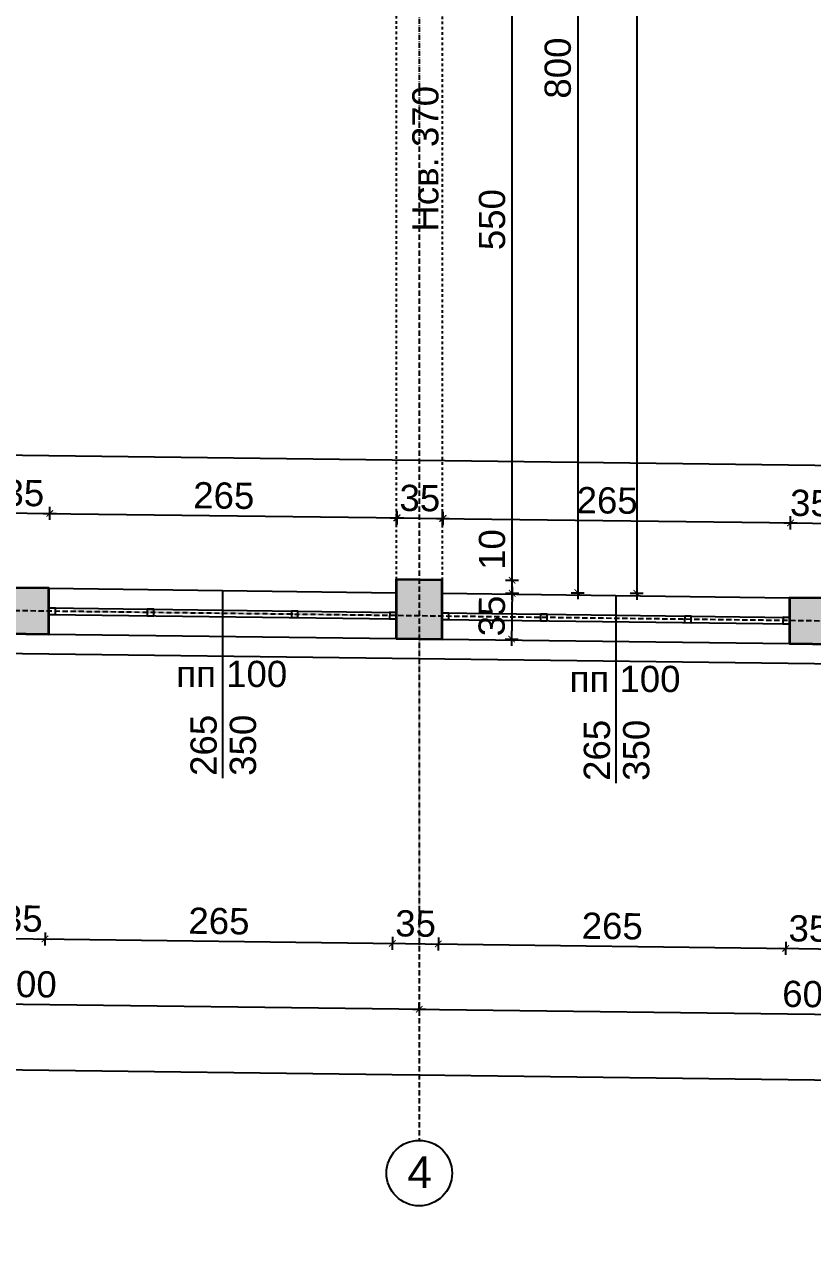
# Model space of a CAD drawing. Header units: inches. Extents: x -72385 to 39588, y -6525 to 66685.
# Drawn here: x -50486 to -49885, y 801 to 1734 of the extents above; entities that cross this region are included whole.
import ezdxf

# ---------------------------------------------------------------- set-up
doc = ezdxf.new("R2010")
doc.units = ezdxf.units.IN
doc.header["$MEASUREMENT"] = 0
doc.linetypes.add('DashDot', pattern=[0.6, 0.4, -0.1, 0, -0.1])
doc.linetypes.add('Hidden', pattern=[0.4, 0.2, -0.2])
for name, color, linetype, lineweight in [('Изгледни линии', 253, 'Continuous', 25), ('Надписи Hсв', 252, 'Continuous', 25), ('Надписи коти външни', 252, 'Continuous', 25), ('Надписи коти вътрешни', 252, 'Continuous', 25), ('Надписи Оси', 252, 'Continuous', 25), ('Надписи прозорци', 252, 'Continuous', 25), ('Оси', 252, 'DashDot', 25), ('Прозорци', 251, 'Continuous', 25), ('Пунктир', 253, 'Hidden', 25), ('Разрезни линии', 7, 'Continuous', 35), ('Щрих стени', 254, 'Continuous', 25)]:
    doc.layers.add(name, color=color, linetype=linetype, lineweight=lineweight)
doc.styles.add('Arial Regular', font='arial.ttf')
doc.styles.get("Standard").update_dxf_attribs({"font": 'arial.ttf'})
doc.dimstyles.new('Annotative', dxfattribs={"dimscale": 0, "dimtxt": 20, "dimasz": 5, "dimexe": 5, "dimexo": 5, "dimgap": 5, "dimtad": 1, "dimdec": 0, "dimzin": 0, "dimdsep": 46, "dimtxsty": 'Standard', "dimblk": 'ARCHTICK', "dimcen": 5, "dimdle": 5, "dimadec": 0, "dimazin": 0, "dimtfac": 1, "dimtdec": 0, "dimtofl": 0, "dimtmove": 0, "dimatfit": 3, "dimldrblk": 'ARCHTICK', "dimfxl": 5, "dimfxlon": 1, "dimtolj": 1, "dimtzin": 0, "dimarcsym": 1})

# ---------------------------------------------------------------- blocks, each defined once
blk = doc.blocks.new('_ArchTick')
at = {"color": 0, "linetype": 'ByBlock', "const_width": 0.15}
blk.add_lwpolyline([(-0.5, -0.5), (0.5, 0.5)], dxfattribs=at)
blk = doc.blocks.new('*D1975')
at = {"layer": 'Defpoints', "color": 0, "ltscale": 50, "transparency": 16777216}
for p in [(-50466.61, 1360.87), (-50502.34, 1304.24), (-50467.34, 1303.79)]:
    blk.add_point(p, dxfattribs=at)
at = {"layer": 'Надписи коти вътрешни', "color": 0, "lineweight": -2, "ltscale": 50, "transparency": 16777216}
for p, q in [((-50501.67, 1356.31), (-50501.55, 1366.31)), ((-50466.67, 1355.87), (-50466.55, 1365.86)), ((-50506.61, 1361.37), (-50461.61, 1360.8))]:
    blk.add_line(p, q, dxfattribs=at)
at = {"layer": 'Надписи коти вътрешни', "color": 0, "lineweight": -2, "ltscale": 50, "transparency": 16777216, "xscale": 5, "yscale": 5, "zscale": 5}
for p, rotation in [((-50501.61, 1361.31), 179.2706286525344), ((-50466.61, 1360.87), 359.2706286525344)]:
    blk.add_blockref('_ArchTick', p, dxfattribs=dict(at, rotation=rotation))
at = {"layer": 'Надписи коти вътрешни', "color": 0, "ltscale": 50, "transparency": 16777216, "insert": (-50486.42, 1376.34), "char_height": 20, "attachment_point": 5, "rotation": 359.27063}
blk.add_mtext('\\A1;35', dxfattribs=at)
blk = doc.blocks.new('*D1976')
at = {"layer": 'Defpoints', "color": 0, "ltscale": 50, "transparency": 16777216}
for p in [(-50201.61, 1357.49), (-50467.34, 1303.79), (-50202.34, 1300.42)]:
    blk.add_point(p, dxfattribs=at)
at = {"layer": 'Надписи коти вътрешни', "color": 0, "lineweight": -2, "ltscale": 50, "transparency": 16777216}
for p, q in [((-50466.67, 1355.87), (-50466.55, 1365.86)), ((-50201.67, 1352.49), (-50201.55, 1362.49)), ((-50471.61, 1360.93), (-50196.61, 1357.43))]:
    blk.add_line(p, q, dxfattribs=at)
at = {"layer": 'Надписи коти вътрешни', "color": 0, "lineweight": -2, "ltscale": 50, "transparency": 16777216, "xscale": 5, "yscale": 5, "zscale": 5}
for p, rotation in [((-50466.61, 1360.87), 179.270628652547), ((-50201.61, 1357.49), 359.270628652547)]:
    blk.add_blockref('_ArchTick', p, dxfattribs=dict(at, rotation=rotation))
at = {"layer": 'Надписи коти вътрешни', "color": 0, "ltscale": 50, "transparency": 16777216, "insert": (-50333.92, 1374.39), "char_height": 20, "attachment_point": 5, "rotation": 359.27063}
blk.add_mtext('\\A1;265', dxfattribs=at)
blk = doc.blocks.new('*D1977')
at = {"layer": 'Defpoints', "color": 0, "ltscale": 50, "transparency": 16777216}
for p in [(-50167.06, 1357.05), (-50202.34, 1335.42), (-50167.34, 1334.98)]:
    blk.add_point(p, dxfattribs=at)
at = {"layer": 'Надписи коти вътрешни', "color": 0, "lineweight": -2, "ltscale": 50, "transparency": 16777216}
for p, q in [((-50202.12, 1352.5), (-50201.99, 1362.5)), ((-50207.06, 1357.56), (-50162.06, 1356.99)), ((-50167.12, 1352.05), (-50166.99, 1362.05))]:
    blk.add_line(p, q, dxfattribs=at)
at = {"layer": 'Надписи коти вътрешни', "color": 0, "lineweight": -2, "ltscale": 50, "transparency": 16777216, "xscale": 5, "yscale": 5, "zscale": 5}
for p, rotation in [((-50202.06, 1357.5), 179.2706286525459), ((-50167.06, 1357.05), 359.270628652546)]:
    blk.add_blockref('_ArchTick', p, dxfattribs=dict(at, rotation=rotation))
at = {"layer": 'Надписи коти вътрешни', "color": 0, "ltscale": 50, "transparency": 16777216, "insert": (-50184.36, 1372.49), "char_height": 20, "attachment_point": 5, "rotation": 359.27063}
blk.add_mtext('\\A1;35', dxfattribs=at)
blk = doc.blocks.new('*D8278')
at = {"layer": 'Defpoints', "color": 0, "ltscale": 50, "transparency": 16777216}
for p in [(-49901.61, 1353.67), (-50167.34, 1299.97), (-49902.34, 1296.6)]:
    blk.add_point(p, dxfattribs=at)
at = {"layer": 'Надписи коти вътрешни', "color": 0, "lineweight": -2, "ltscale": 50, "transparency": 16777216}
for p, q in [((-50171.61, 1357.11), (-49896.61, 1353.61)), ((-50166.67, 1352.05), (-50166.55, 1362.05)), ((-49901.67, 1348.67), (-49901.55, 1358.67))]:
    blk.add_line(p, q, dxfattribs=at)
at = {"layer": 'Надписи коти вътрешни', "color": 0, "lineweight": -2, "ltscale": 50, "transparency": 16777216, "xscale": 5, "yscale": 5, "zscale": 5}
for p, rotation in [((-50166.61, 1357.05), 179.270628652547), ((-49901.61, 1353.67), 359.270628652547)]:
    blk.add_blockref('_ArchTick', p, dxfattribs=dict(at, rotation=rotation))
at = {"layer": 'Надписи коти вътрешни', "color": 0, "ltscale": 50, "transparency": 16777216, "insert": (-50041.48, 1370.67), "char_height": 20, "attachment_point": 5, "rotation": 359.27063}
blk.add_mtext('\\A1;265', dxfattribs=at)
blk = doc.blocks.new('*D1978')
at = {"layer": 'Defpoints', "color": 0, "ltscale": 50, "transparency": 16777216}
for p in [(-49866.61, 1353.23), (-49902.34, 1296.6), (-49867.34, 1296.15)]:
    blk.add_point(p, dxfattribs=at)
at = {"layer": 'Надписи коти вътрешни', "color": 0, "lineweight": -2, "ltscale": 50, "transparency": 16777216}
for p, q in [((-49906.61, 1353.74), (-49861.61, 1353.16)), ((-49901.67, 1348.67), (-49901.55, 1358.67)), ((-49866.67, 1348.23), (-49866.55, 1358.23))]:
    blk.add_line(p, q, dxfattribs=at)
at = {"layer": 'Надписи коти вътрешни', "color": 0, "lineweight": -2, "ltscale": 50, "transparency": 16777216, "xscale": 5, "yscale": 5, "zscale": 5}
for p, rotation in [((-49901.61, 1353.67), 179.2706286525344), ((-49866.61, 1353.23), 359.2706286525344)]:
    blk.add_blockref('_ArchTick', p, dxfattribs=dict(at, rotation=rotation))
at = {"layer": 'Надписи коти вътрешни', "color": 0, "ltscale": 50, "transparency": 16777216, "insert": (-49886.42, 1368.7), "char_height": 20, "attachment_point": 5, "rotation": 359.27063}
blk.add_mtext('\\A1;35', dxfattribs=at)
blk = doc.blocks.new('*D2021')
at = {"layer": 'Defpoints', "color": 0, "ltscale": 50, "transparency": 16777216}
for p in [(-47201.05, 1363.57), (-51367.34, 1315.25), (-47202.34, 1262.23)]:
    blk.add_point(p, dxfattribs=at)
at = {"layer": 'Надписи коти вътрешни', "color": 0, "lineweight": -2, "ltscale": 50, "transparency": 16777216}
for p, q in [((-51366.11, 1411.59), (-51365.98, 1421.59)), ((-51371.05, 1416.65), (-47196.05, 1363.5)), ((-47201.11, 1358.57), (-47200.98, 1368.57))]:
    blk.add_line(p, q, dxfattribs=at)
at = {"layer": 'Надписи коти вътрешни', "color": 0, "lineweight": -2, "ltscale": 50, "transparency": 16777216, "xscale": 5, "yscale": 5, "zscale": 5}
for p, rotation in [((-51366.05, 1416.59), 179.2706286525471), ((-47201.05, 1363.57), 359.2706286525471)]:
    blk.add_blockref('_ArchTick', p, dxfattribs=dict(at, rotation=rotation))
at = {"layer": 'Надписи коти вътрешни', "color": 0, "ltscale": 50, "transparency": 16777216, "insert": (-49283.35, 1405.29), "char_height": 20, "attachment_point": 5, "rotation": 359.27063}
blk.add_mtext('\\A1;4165', dxfattribs=at)
blk = doc.blocks.new('*D8055')
at = {"layer": 'Defpoints', "color": 0, "ltscale": 50, "transparency": 16777216}
for p in [(-50167.34, 1309.97), (-50114, 1309.97), (-50167.34, 1299.97)]:
    blk.add_point(p, dxfattribs=at)
at = {"layer": 'Надписи коти вътрешни', "color": 0, "lineweight": -2, "ltscale": 50, "transparency": 16777216}
for p, q in [((-50114, 1309.97), (-50114, 1351.67)), ((-50119, 1309.97), (-50109, 1309.97)), ((-50114, 1294.97), (-50114, 1309.97)), ((-50119, 1299.97), (-50109, 1299.97))]:
    blk.add_line(p, q, dxfattribs=at)
at = {"layer": 'Надписи коти вътрешни', "color": 0, "lineweight": -2, "ltscale": 50, "transparency": 16777216, "xscale": 5, "yscale": 5, "zscale": 5}
for p, rotation in [((-50114, 1309.97), 90), ((-50114, 1299.97), 270)]:
    blk.add_blockref('_ArchTick', p, dxfattribs=dict(at, rotation=rotation))
at = {"layer": 'Надписи коти вътрешни', "color": 0, "ltscale": 50, "transparency": 16777216, "insert": (-50129.21, 1333.32), "char_height": 20, "attachment_point": 5, "rotation": 90}
blk.add_mtext('\\A1;10', dxfattribs=at)
blk = doc.blocks.new('*D2066')
at = {"layer": 'Defpoints', "color": 0, "ltscale": 50, "transparency": 16777216}
for p in [(-50167.34, 1860.02), (-50114, 1860.02), (-50167.34, 1309.97)]:
    blk.add_point(p, dxfattribs=at)
at = {"layer": 'Надписи коти вътрешни', "color": 0, "lineweight": -2, "ltscale": 50, "transparency": 16777216}
for p, q in [((-50119, 1860.02), (-50109, 1860.02)), ((-50114, 1304.97), (-50114, 1865.02)), ((-50119, 1309.97), (-50109, 1309.97))]:
    blk.add_line(p, q, dxfattribs=at)
at = {"layer": 'Надписи коти вътрешни', "color": 0, "lineweight": -2, "ltscale": 50, "transparency": 16777216, "xscale": 5, "yscale": 5, "zscale": 5}
for p, rotation in [((-50114, 1860.02), 90), ((-50114, 1309.97), 270)]:
    blk.add_blockref('_ArchTick', p, dxfattribs=dict(at, rotation=rotation))
at = {"layer": 'Надписи коти вътрешни', "color": 0, "ltscale": 50, "transparency": 16777216, "insert": (-50129.21, 1585), "char_height": 20, "attachment_point": 5, "rotation": 90}
blk.add_mtext('\\A1;550', dxfattribs=at)
blk = doc.blocks.new('*D2101')
at = {"layer": 'Defpoints', "color": 0, "ltscale": 50, "transparency": 16777216}
for p in [(-50202.34, 2100.81), (-50202.46, 1300.42), (-50063.91, 1300.4)]:
    blk.add_point(p, dxfattribs=at)
at = {"layer": 'Надписи коти вътрешни', "color": 0, "lineweight": -2, "ltscale": 50, "transparency": 16777216}
for p, q in [((-50068.79, 2100.79), (-50058.79, 2100.78)), ((-50063.79, 2105.79), (-50063.92, 1295.4)), ((-50068.91, 1300.4), (-50058.91, 1300.4))]:
    blk.add_line(p, q, dxfattribs=at)
at = {"layer": 'Надписи коти вътрешни', "color": 0, "lineweight": -2, "ltscale": 50, "transparency": 16777216, "xscale": 5, "yscale": 5, "zscale": 5}
for p, rotation in [((-50063.79, 2100.79), 89.99088751860208), ((-50063.91, 1300.4), 269.9908875186021)]:
    blk.add_blockref('_ArchTick', p, dxfattribs=dict(at, rotation=rotation))
at = {"layer": 'Надписи коти вътрешни', "color": 0, "ltscale": 50, "transparency": 16777216, "insert": (-50079.06, 1700.59), "char_height": 20, "attachment_point": 5, "rotation": 89.99089}
blk.add_mtext('\\A1;800', dxfattribs=at)
blk = doc.blocks.new('*D2103')
at = {"layer": 'Defpoints', "color": 0, "ltscale": 50, "transparency": 16777216}
for p in [(-50167.34, 3065.12), (-50167.34, 1299.97), (-50018.98, 1299.97)]:
    blk.add_point(p, dxfattribs=at)
at = {"layer": 'Надписи коти вътрешни', "color": 0, "lineweight": -2, "ltscale": 50, "transparency": 16777216}
for p, q in [((-50018.98, 3070.12), (-50018.98, 1294.97)), ((-50023.98, 3065.12), (-50013.98, 3065.12)), ((-50023.98, 1299.97), (-50013.98, 1299.97))]:
    blk.add_line(p, q, dxfattribs=at)
at = {"layer": 'Надписи коти вътрешни', "color": 0, "lineweight": -2, "ltscale": 50, "transparency": 16777216, "xscale": 5, "yscale": 5, "zscale": 5}
for p, rotation in [((-50018.98, 3065.12), 90), ((-50018.98, 1299.97), 270)]:
    blk.add_blockref('_ArchTick', p, dxfattribs=dict(at, rotation=rotation))
at = {"layer": 'Надписи коти вътрешни', "color": 0, "ltscale": 50, "transparency": 16777216, "insert": (-50034.19, 2182.54), "char_height": 20, "attachment_point": 5, "rotation": 90}
blk.add_mtext('\\A1;1765', dxfattribs=at)
blk = doc.blocks.new('*D6312')
at = {"layer": 'Defpoints', "color": 0, "ltscale": 50, "transparency": 16777216}
for p in [(-50502.34, 1269.23), (-50467.34, 1268.79), (-50470.3, 1036.31)]:
    blk.add_point(p, dxfattribs=at)
at = {"layer": 'Надписи коти външни', "color": 0, "lineweight": -2, "ltscale": 50, "transparency": 16777216}
for p, q in [((-50510.3, 1036.82), (-50465.3, 1036.24)), ((-50505.23, 1041.75), (-50505.36, 1031.75)), ((-50470.23, 1041.31), (-50470.36, 1031.31))]:
    blk.add_line(p, q, dxfattribs=at)
at = {"layer": 'Надписи коти външни', "color": 0, "lineweight": -2, "ltscale": 50, "transparency": 16777216, "xscale": 5, "yscale": 5, "zscale": 5}
for p, rotation in [((-50505.3, 1036.75), 179.2706286525463), ((-50470.3, 1036.31), 359.2706286525462)]:
    blk.add_blockref('_ArchTick', p, dxfattribs=dict(at, rotation=rotation))
at = {"layer": 'Надписи коти външни', "color": 0, "ltscale": 50, "transparency": 16777216, "insert": (-50487.6, 1051.75), "char_height": 20, "attachment_point": 5, "rotation": 359.27063}
blk.add_mtext('\\A1;35', dxfattribs=at)
blk = doc.blocks.new('*D6313')
at = {"layer": 'Defpoints', "color": 0, "ltscale": 50, "transparency": 16777216}
for p in [(-50467.34, 1268.79), (-50202.34, 1265.42), (-50205.3, 1032.93)]:
    blk.add_point(p, dxfattribs=at)
at = {"layer": 'Надписи коти външни', "color": 0, "lineweight": -2, "ltscale": 50, "transparency": 16777216}
for p, q in [((-50475.3, 1036.37), (-50200.3, 1032.87)), ((-50470.23, 1041.31), (-50470.36, 1031.31)), ((-50205.23, 1037.93), (-50205.36, 1027.93))]:
    blk.add_line(p, q, dxfattribs=at)
at = {"layer": 'Надписи коти външни', "color": 0, "lineweight": -2, "ltscale": 50, "transparency": 16777216, "xscale": 5, "yscale": 5, "zscale": 5}
for p, rotation in [((-50470.3, 1036.31), 179.2706286525455), ((-50205.3, 1032.93), 359.2706286525455)]:
    blk.add_blockref('_ArchTick', p, dxfattribs=dict(at, rotation=rotation))
at = {"layer": 'Надписи коти външни', "color": 0, "ltscale": 50, "transparency": 16777216, "insert": (-50337.6, 1049.83), "char_height": 20, "attachment_point": 5, "rotation": 359.27063}
blk.add_mtext('\\A1;265', dxfattribs=at)
blk = doc.blocks.new('*D6314')
at = {"layer": 'Defpoints', "color": 0, "ltscale": 50, "transparency": 16777216}
for p in [(-50202.34, 1265.42), (-50167.34, 1264.97), (-50170.3, 1032.49)]:
    blk.add_point(p, dxfattribs=at)
at = {"layer": 'Надписи коти външни', "color": 0, "lineweight": -2, "ltscale": 50, "transparency": 16777216}
for p, q in [((-50205.23, 1037.93), (-50205.36, 1027.93)), ((-50170.23, 1037.49), (-50170.36, 1027.49)), ((-50210.3, 1033), (-50165.3, 1032.43))]:
    blk.add_line(p, q, dxfattribs=at)
at = {"layer": 'Надписи коти външни', "color": 0, "lineweight": -2, "ltscale": 50, "transparency": 16777216, "xscale": 5, "yscale": 5, "zscale": 5}
for p, rotation in [((-50205.3, 1032.93), 179.2706286525345), ((-50170.3, 1032.49), 359.2706286525345)]:
    blk.add_blockref('_ArchTick', p, dxfattribs=dict(at, rotation=rotation))
at = {"layer": 'Надписи коти външни', "color": 0, "ltscale": 50, "transparency": 16777216, "insert": (-50187.6, 1047.93), "char_height": 20, "attachment_point": 5, "rotation": 359.27063}
blk.add_mtext('\\A1;35', dxfattribs=at)
blk = doc.blocks.new('*D6315')
at = {"layer": 'Defpoints', "color": 0, "ltscale": 50, "transparency": 16777216}
for p in [(-50167.34, 1264.97), (-49902.34, 1261.6), (-49905.3, 1029.12)]:
    blk.add_point(p, dxfattribs=at)
at = {"layer": 'Надписи коти външни', "color": 0, "lineweight": -2, "ltscale": 50, "transparency": 16777216}
for p, q in [((-50170.23, 1037.49), (-50170.36, 1027.49)), ((-50175.3, 1032.55), (-49900.3, 1029.05)), ((-49905.23, 1034.11), (-49905.36, 1024.12))]:
    blk.add_line(p, q, dxfattribs=at)
at = {"layer": 'Надписи коти външни', "color": 0, "lineweight": -2, "ltscale": 50, "transparency": 16777216, "xscale": 5, "yscale": 5, "zscale": 5}
for p, rotation in [((-50170.3, 1032.49), 179.2706286525486), ((-49905.3, 1029.12), 359.2706286525486)]:
    blk.add_blockref('_ArchTick', p, dxfattribs=dict(at, rotation=rotation))
at = {"layer": 'Надписи коти външни', "color": 0, "ltscale": 50, "transparency": 16777216, "insert": (-50037.6, 1046.01), "char_height": 20, "attachment_point": 5, "rotation": 359.27063}
blk.add_mtext('\\A1;265', dxfattribs=at)
blk = doc.blocks.new('*D6316')
at = {"layer": 'Defpoints', "color": 0, "ltscale": 50, "transparency": 16777216}
for p in [(-49902.34, 1261.6), (-49867.34, 1261.15), (-49870.3, 1028.67)]:
    blk.add_point(p, dxfattribs=at)
at = {"layer": 'Надписи коти външни', "color": 0, "lineweight": -2, "ltscale": 50, "transparency": 16777216}
for p, q in [((-49910.3, 1029.18), (-49865.3, 1028.61)), ((-49905.23, 1034.11), (-49905.36, 1024.12)), ((-49870.23, 1033.67), (-49870.36, 1023.67))]:
    blk.add_line(p, q, dxfattribs=at)
at = {"layer": 'Надписи коти външни', "color": 0, "lineweight": -2, "ltscale": 50, "transparency": 16777216, "xscale": 5, "yscale": 5, "zscale": 5}
for p, rotation in [((-49905.3, 1029.12), 179.2706286525464), ((-49870.3, 1028.67), 359.2706286525463)]:
    blk.add_blockref('_ArchTick', p, dxfattribs=dict(at, rotation=rotation))
at = {"layer": 'Надписи коти външни', "color": 0, "ltscale": 50, "transparency": 16777216, "insert": (-49887.6, 1044.11), "char_height": 20, "attachment_point": 5, "rotation": 359.27063}
blk.add_mtext('\\A1;35', dxfattribs=at)
blk = doc.blocks.new('*D6378')
at = {"layer": 'Defpoints', "color": 0, "ltscale": 50, "transparency": 16777216}
for p in [(-50784.84, 990.31), (-50184.84, 982.67), (-50184.84, 982.67)]:
    blk.add_point(p, dxfattribs=at)
at = {"layer": 'Надписи коти външни', "color": 0, "lineweight": -2, "ltscale": 50, "transparency": 16777216}
for p, q in [((-50789.84, 990.37), (-50179.84, 982.61)), ((-50784.84, 990.31), (-50784.77, 995.31)), ((-50184.84, 982.67), (-50184.77, 987.67))]:
    blk.add_line(p, q, dxfattribs=at)
at = {"layer": 'Надписи коти външни', "color": 0, "lineweight": -2, "ltscale": 50, "transparency": 16777216, "xscale": 5, "yscale": 5, "zscale": 5}
for p, rotation in [((-50784.84, 990.31), 179.2706286525473), ((-50184.84, 982.67), 359.2706286525473)]:
    blk.add_blockref('_ArchTick', p, dxfattribs=dict(at, rotation=rotation))
at = {"layer": 'Надписи коти външни', "color": 0, "ltscale": 50, "transparency": 16777216, "insert": (-50484.64, 1001.7), "char_height": 20, "attachment_point": 5, "rotation": 359.27063}
blk.add_mtext('\\A1;600', dxfattribs=at)
blk = doc.blocks.new('*D6379')
at = {"layer": 'Defpoints', "color": 0, "ltscale": 50, "transparency": 16777216}
for p in [(-50184.84, 982.67), (-49584.84, 975.03), (-49584.84, 975.03)]:
    blk.add_point(p, dxfattribs=at)
at = {"layer": 'Надписи коти външни', "color": 0, "lineweight": -2, "ltscale": 50, "transparency": 16777216}
for p, q in [((-50189.84, 982.73), (-49579.84, 974.97)), ((-50184.84, 982.67), (-50184.9, 977.67)), ((-49584.84, 975.03), (-49584.9, 970.03))]:
    blk.add_line(p, q, dxfattribs=at)
at = {"layer": 'Надписи коти външни', "color": 0, "lineweight": -2, "ltscale": 50, "transparency": 16777216, "xscale": 5, "yscale": 5, "zscale": 5}
for p, rotation in [((-50184.84, 982.67), 179.270628652557), ((-49584.84, 975.03), 359.270628652557)]:
    blk.add_blockref('_ArchTick', p, dxfattribs=dict(at, rotation=rotation))
at = {"layer": 'Надписи коти външни', "color": 0, "ltscale": 50, "transparency": 16777216, "insert": (-49884.64, 994.06), "char_height": 20, "attachment_point": 5, "rotation": 359.27063}
blk.add_mtext('\\A1;600', dxfattribs=at)
blk = doc.blocks.new('*D6427')
at = {"layer": 'Defpoints', "color": 0, "ltscale": 50, "transparency": 16777216}
for p in [(-52317.34, 1292.34), (-40222.34, 1138.36), (-40226.57, 805.89)]:
    blk.add_point(p, dxfattribs=at)
at = {"layer": 'Надписи коти външни', "color": 0, "lineweight": -2, "ltscale": 50, "transparency": 16777216}
for p, q in [((-52321.51, 964.87), (-52321.63, 954.87)), ((-52326.57, 959.93), (-40221.57, 805.83)), ((-40226.51, 810.89), (-40226.63, 800.89))]:
    blk.add_line(p, q, dxfattribs=at)
at = {"layer": 'Надписи коти външни', "color": 0, "lineweight": -2, "ltscale": 50, "transparency": 16777216, "xscale": 5, "yscale": 5, "zscale": 5}
for p, rotation in [((-52321.57, 959.87), 179.2706286525472), ((-40226.57, 805.89), 359.2706286525473)]:
    blk.add_blockref('_ArchTick', p, dxfattribs=dict(at, rotation=rotation))
at = {"layer": 'Надписи коти външни', "color": 0, "ltscale": 50, "transparency": 16777216, "insert": (-46273.88, 898.09), "char_height": 20, "attachment_point": 5, "rotation": 359.27063}
blk.add_mtext('\\A1;12095', dxfattribs=at)
blk = doc.blocks.new('*D8061')
at = {"layer": 'Defpoints', "color": 0, "ltscale": 10, "transparency": 16777216}
for p in [(-50154.95, 1300.49), (-50155.4, 1265.5), (-50114.38, 1264.97)]:
    blk.add_point(p, dxfattribs=at)
at = {"layer": 'Надписи коти вътрешни', "color": 0, "lineweight": -2, "ltscale": 10, "transparency": 16777216}
for p, q in [((-50118.94, 1300.04), (-50108.94, 1299.91)), ((-50113.88, 1304.97), (-50114.45, 1259.98)), ((-50119.38, 1265.04), (-50109.39, 1264.91))]:
    blk.add_line(p, q, dxfattribs=at)
at = {"layer": 'Надписи коти вътрешни', "color": 0, "lineweight": -2, "ltscale": 10, "transparency": 16777216, "xscale": 5, "yscale": 5, "zscale": 5}
for p, rotation in [((-50113.94, 1299.97), 89.2706286525334), ((-50114.38, 1264.97), 269.2706286525334)]:
    blk.add_blockref('_ArchTick', p, dxfattribs=dict(at, rotation=rotation))
at = {"layer": 'Надписи коти вътрешни', "color": 0, "ltscale": 10, "transparency": 16777216, "insert": (-50129.38, 1282.67), "char_height": 20, "attachment_point": 5, "rotation": 89.27063}
blk.add_mtext('\\A1;35', dxfattribs=at)

msp = doc.modelspace()

# ---------------------------------------------------------------- hatches: boundary and pattern name
at = {"layer": 'Щрих стени', "ltscale": 10}
h = msp.add_hatch(color=256, dxfattribs=at)
h.dxf.hatch_style = 1
h.paths.add_polyline_path([(-51067.34, 1311.43), (-51102.34, 1311.88), (-51102.34, 1276.87), (-51067.34, 1276.43)])
h.paths.add_polyline_path([(-50767.34, 1317.61), (-50802.34, 1318.06), (-50802.34, 1273.05), (-50767.34, 1272.61)])
h.paths.add_polyline_path([(-50467.34, 1303.79), (-50502.34, 1304.24), (-50502.34, 1269.23), (-50467.34, 1268.79)])
h.paths.add_polyline_path([(-50167.34, 1309.97), (-50202.34, 1310.42), (-50202.34, 1265.42), (-50167.34, 1264.97)])
h.paths.add_polyline_path([(-49867.34, 1296.15), (-49902.34, 1296.6), (-49902.34, 1261.6), (-49867.34, 1261.15)])
h.paths.add_polyline_path([(-49567.34, 1302.34), (-49602.34, 1302.78), (-49602.34, 1257.78), (-49567.34, 1257.33)])
h.paths.add_polyline_path([(-49267.34, 1288.52), (-49302.34, 1288.96), (-49302.34, 1253.96), (-49267.34, 1253.51)])
h.paths.add_polyline_path([(-48967.34, 1294.7), (-49002.34, 1295.14), (-49002.34, 1250.14), (-48967.34, 1249.69)])
h.paths.add_polyline_path([(-48667.34, 1280.88), (-48702.34, 1281.32), (-48702.34, 1246.32), (-48667.34, 1245.87)])
h.paths.add_polyline_path([(-48367.34, 1287.06), (-48402.34, 1287.5), (-48402.34, 1242.5), (-48367.34, 1242.05)])
h.paths.add_polyline_path([(-48067.34, 1273.24), (-48102.34, 1273.68), (-48102.34, 1238.68), (-48067.34, 1238.24)])
h.paths.add_polyline_path([(-47767.34, 1279.42), (-47802.34, 1279.87), (-47802.34, 1234.86), (-47767.34, 1234.42)])
h.paths.add_polyline_path([(-47467.34, 1265.6), (-47502.34, 1266.05), (-47502.34, 1231.04), (-47467.34, 1230.6)])

# ---------------------------------------------------------------- linework, layer by layer
at = {"layer": 'Изгледни линии', "ltscale": 50}
for p, q in [((-50467.34, 1303.79), (-50202.34, 1300.42)), ((-50167.34, 1299.97), (-49902.34, 1296.6)), ((-51982.34, 1273.07), (-47487.34, 1215.85)), ((-50467.34, 1268.79), (-50202.34, 1265.42)), ((-50167.34, 1264.97), (-49902.34, 1261.6))]:
    msp.add_line(p, q, dxfattribs=at)
at = {"layer": 'Надписи Оси', "ltscale": 50}
msp.add_circle((-50184.84, 857.66), 25, dxfattribs=at)
at = {"layer": 'Надписи прозорци', "ltscale": 50}
for p, q in [((-50334.84, 1302.11), (-50334.84, 1158.95)), ((-50034.84, 1298.29), (-50034.84, 1155.14))]:
    msp.add_line(p, q, dxfattribs=at)
at = {"layer": 'Оси', "ltscale": 10}
for p, q in [((-50184.84, 3482.87), (-50184.84, 882.66)), ((-39839.84, 1151), (-52699.84, 1314.71))]:
    msp.add_line(p, q, dxfattribs=at)
at = {"layer": 'Прозорци', "ltscale": 50}
for p, q in [((-50467.34, 1288.79), (-50202.34, 1285.42)), ((-50467.34, 1283.79), (-50202.34, 1280.42)), ((-50167.34, 1284.97), (-49902.34, 1281.6)), ((-50167.34, 1279.97), (-49902.34, 1276.6))]:
    msp.add_line(p, q, dxfattribs=at)
for points in [[(-50467.34, 1283.79), (-50462.34, 1283.73), (-50462.27, 1288.73), (-50467.27, 1288.79), (-50467.34, 1283.79)], [(-50392.35, 1282.84), (-50387.35, 1282.77), (-50387.29, 1287.77), (-50392.29, 1287.84), (-50392.35, 1282.84)], [(-50282.39, 1281.44), (-50277.39, 1281.37), (-50277.33, 1286.37), (-50282.32, 1286.44), (-50282.39, 1281.44)], [(-50207.4, 1280.49), (-50202.4, 1280.42), (-50202.34, 1285.42), (-50207.34, 1285.49), (-50207.4, 1280.49)], [(-50167.34, 1279.97), (-50162.34, 1279.91), (-50162.27, 1284.91), (-50167.27, 1284.97), (-50167.34, 1279.97)], [(-50092.35, 1279.02), (-50087.35, 1278.95), (-50087.29, 1283.95), (-50092.29, 1284.02), (-50092.35, 1279.02)], [(-49982.39, 1277.62), (-49977.39, 1277.55), (-49977.33, 1282.55), (-49982.32, 1282.62), (-49982.39, 1277.62)], [(-49907.4, 1276.67), (-49902.4, 1276.6), (-49902.34, 1281.6), (-49907.34, 1281.67), (-49907.4, 1276.67)]]:
    msp.add_lwpolyline(points, dxfattribs=at)
at = {"layer": 'Пунктир', "ltscale": 10}
for p, q in [((-50202.34, 1860.46), (-50202.34, 1310.42)), ((-50167.34, 1860.02), (-50167.34, 1309.97))]:
    msp.add_line(p, q, dxfattribs=at)
at = {"layer": 'Разрезни линии', "ltscale": 50}
for points in [[(-50202.34, 1265.42), (-50167.34, 1264.97), (-50167.34, 1309.97), (-50202.34, 1310.42)], [(-50502.34, 1304.24), (-50502.34, 1269.23), (-50467.34, 1268.79), (-50467.34, 1303.79)], [(-49902.34, 1296.6), (-49902.34, 1261.6), (-49867.34, 1261.15), (-49867.34, 1296.15)]]:
    msp.add_lwpolyline(points, close=True, dxfattribs=at)

# ---------------------------------------------------------------- texts
at = {"layer": 'Надписи Hсв', "ltscale": 100, "insert": (-50190.17, 1575.84), "char_height": 20, "width": 180.4891, "attachment_point": 1, "rotation": 90, "style": 'Arial Regular'}
msp.add_mtext('\\pxt8;Hсв. 370', dxfattribs=at)
at = {"layer": 'Надписи Оси', "ltscale": 100, "insert": (-50198.16, 870.38), "char_height": 24, "width": 27.2128, "attachment_point": 1, "style": 'Arial Regular'}
msp.add_mtext('\\pxqc;4', dxfattribs=at)
at = {"layer": 'Надписи прозорци', "ltscale": 100, "char_height": 20, "width": 180.4891, "attachment_point": 1, "style": 'Arial Regular'}
for insert in [(-50370.15, 1248.46), (-50070.15, 1244.64)]:
    msp.add_mtext('пп 100', dxfattribs=dict(at, insert=insert))
at = {"layer": 'Надписи прозорци', "ltscale": 100, "char_height": 20, "width": 180.4891, "attachment_point": 3, "rotation": 90, "style": 'Arial Regular'}
for s, insert in [('265', (-50359.35, 1207.25)), ('350', (-50329.35, 1207.33)), ('265', (-50059.35, 1203.43)), ('350', (-50029.35, 1203.51))]:
    msp.add_mtext(s, dxfattribs=dict(at, insert=insert))

# ---------------------------------------------------------------- dimensions: what is measured, and where the dimension line sits
at = {"layer": 'Надписи коти външни', "ltscale": 50}
dim = msp.add_aligned_dim(p1=(-52317.34, 1292.34), p2=(-40222.34, 1138.36), distance=-332.5, text='12095', dimstyle='Annotative', override={"dimscale": 0, "dimtix": 0, "dimtofl": 0, "dimtmove": 0, "dimatfit": 3}, dxfattribs=at)
dim.commit()
dim.dimension.update_dxf_attribs({"geometry": '*D6427', "text_midpoint": (-46273.88, 898.09)})
for base, p1, p2, picture, middle in [((-50470.3, 1036.31), (-50502.34, 1269.23), (-50467.34, 1268.79), '*D6312', (-50487.8, 1036.53)), ((-50170.3, 1032.49), (-50202.34, 1265.42), (-50167.34, 1264.97), '*D6314', (-50187.8, 1032.71)), ((-49870.3, 1028.67), (-49902.34, 1261.6), (-49867.34, 1261.15), '*D6316', (-49887.8, 1028.89))]:
    dim = msp.add_linear_dim(base=base, p1=p1, p2=p2, angle=359.27063, dimstyle='Annotative', override={"dimscale": 0, "dimtix": 0, "dimtofl": 0, "dimtmove": 0, "dimatfit": 3}, dxfattribs=at)
    dim.commit()
    dim.dimension.update_dxf_attribs({"geometry": picture, "text_midpoint": middle, "dimtype": 129})
for p1, p2, distance, picture, middle in [((-50467.34, 1268.79), (-50202.34, 1265.42), -232.5, '*D6313', (-50337.6, 1049.83)), ((-50167.34, 1264.97), (-49902.34, 1261.6), -232.5, '*D6315', (-50037.6, 1046.01)), ((-50784.84, 990.31), (-50184.84, 982.67), 0, '*D6378', (-50484.64, 1001.7)), ((-50184.84, 982.67), (-49584.84, 975.03), 0, '*D6379', (-49884.64, 994.06))]:
    dim = msp.add_aligned_dim(p1=p1, p2=p2, distance=distance, dimstyle='Annotative', override={"dimscale": 0, "dimtix": 0, "dimtofl": 0, "dimtmove": 0, "dimatfit": 3}, dxfattribs=at)
    dim.commit()
    dim.dimension.update_dxf_attribs({"geometry": picture, "text_midpoint": middle})
at = {"layer": 'Надписи коти вътрешни', "ltscale": 50}
for p1, p2, distance, picture, middle in [((-50167.34, 3065.12), (-50167.34, 1299.97), 148.36, '*D2103', (-50034.19, 2182.54)), ((-50202.34, 2100.81), (-50202.46, 1300.42), 138.55, '*D2101', (-50079.06, 1700.59)), ((-51367.34, 1315.25), (-47202.34, 1262.23), 101.35, '*D2021', (-49283.35, 1405.29)), ((-50467.34, 1303.79), (-50202.34, 1300.42), 57.08, '*D1976', (-50333.92, 1374.39))]:
    dim = msp.add_aligned_dim(p1=p1, p2=p2, distance=distance, dimstyle='Annotative', override={"dimscale": 0, "dimtix": 0, "dimtofl": 0, "dimtmove": 0, "dimatfit": 3}, dxfattribs=at)
    dim.commit()
    dim.dimension.update_dxf_attribs({"geometry": picture, "text_midpoint": middle})
dim = msp.add_linear_dim(base=(-50114, 1860.02), p1=(-50167.34, 1309.97), p2=(-50167.34, 1860.02), angle=90, dimstyle='Annotative', override={"dimscale": 0, "dimtix": 0, "dimtofl": 0, "dimtmove": 0, "dimatfit": 3}, dxfattribs=at)
dim.commit()
dim.dimension.update_dxf_attribs({"geometry": '*D2066', "text_midpoint": (-50129.21, 1585)})
for base, p1, p2, angle, picture, middle, dimtype in [((-50466.61, 1360.87), (-50502.34, 1304.24), (-50467.34, 1303.79), 359.27063, '*D1975', (-50486.61, 1361.12), 129), ((-50167.06, 1357.05), (-50202.34, 1335.42), (-50167.34, 1334.98), 359.27063, '*D1977', (-50184.56, 1357.27), 129), ((-49901.61, 1353.67), (-50167.34, 1299.97), (-49902.34, 1296.6), 359.27063, '*D8278', (-50041.68, 1355.46), 129), ((-49866.61, 1353.23), (-49902.34, 1296.6), (-49867.34, 1296.15), 359.27063, '*D1978', (-49886.61, 1353.48), 129), ((-50114, 1309.97), (-50167.34, 1299.97), (-50167.34, 1309.97), 90, '*D8055', (-50114, 1333.32), 128)]:
    dim = msp.add_linear_dim(base=base, p1=p1, p2=p2, angle=angle, dimstyle='Annotative', override={"dimscale": 0, "dimtix": 0, "dimtofl": 0, "dimtmove": 0, "dimatfit": 3}, dxfattribs=at)
    dim.commit()
    dim.dimension.update_dxf_attribs({"geometry": picture, "text_midpoint": middle, "dimtype": dimtype})
at = {"layer": 'Надписи коти вътрешни', "ltscale": 10}
dim = msp.add_linear_dim(base=(-50114.38, 1264.97), p1=(-50154.95, 1300.49), p2=(-50155.4, 1265.5), angle=269.27063, dimstyle='Annotative', override={"dimscale": 0, "dimtix": 0, "dimtofl": 0, "dimtmove": 0, "dimatfit": 3}, dxfattribs=at)
dim.commit()
dim.dimension.update_dxf_attribs({"geometry": '*D8061', "text_midpoint": (-50114.16, 1282.47), "dimtype": 129})

doc.saveas('drawing.dxf')
